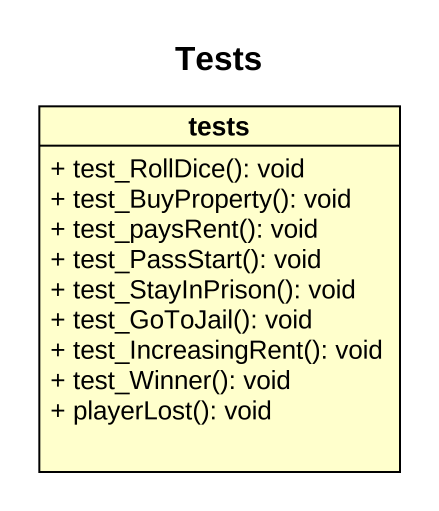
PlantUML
@startuml
title Tests
hide circle
hide empty members
skinparam classAttributeIconSize 0
class tests {
  + test_RollDice(): void
  + test_BuyProperty(): void
  + test_paysRent(): void
  + test_PassStart(): void
  + test_StayInPrison(): void
  + test_GoToJail(): void
  + test_IncreasingRent(): void
  + test_Winner(): void
  + playerLost(): void
}
@enduml
